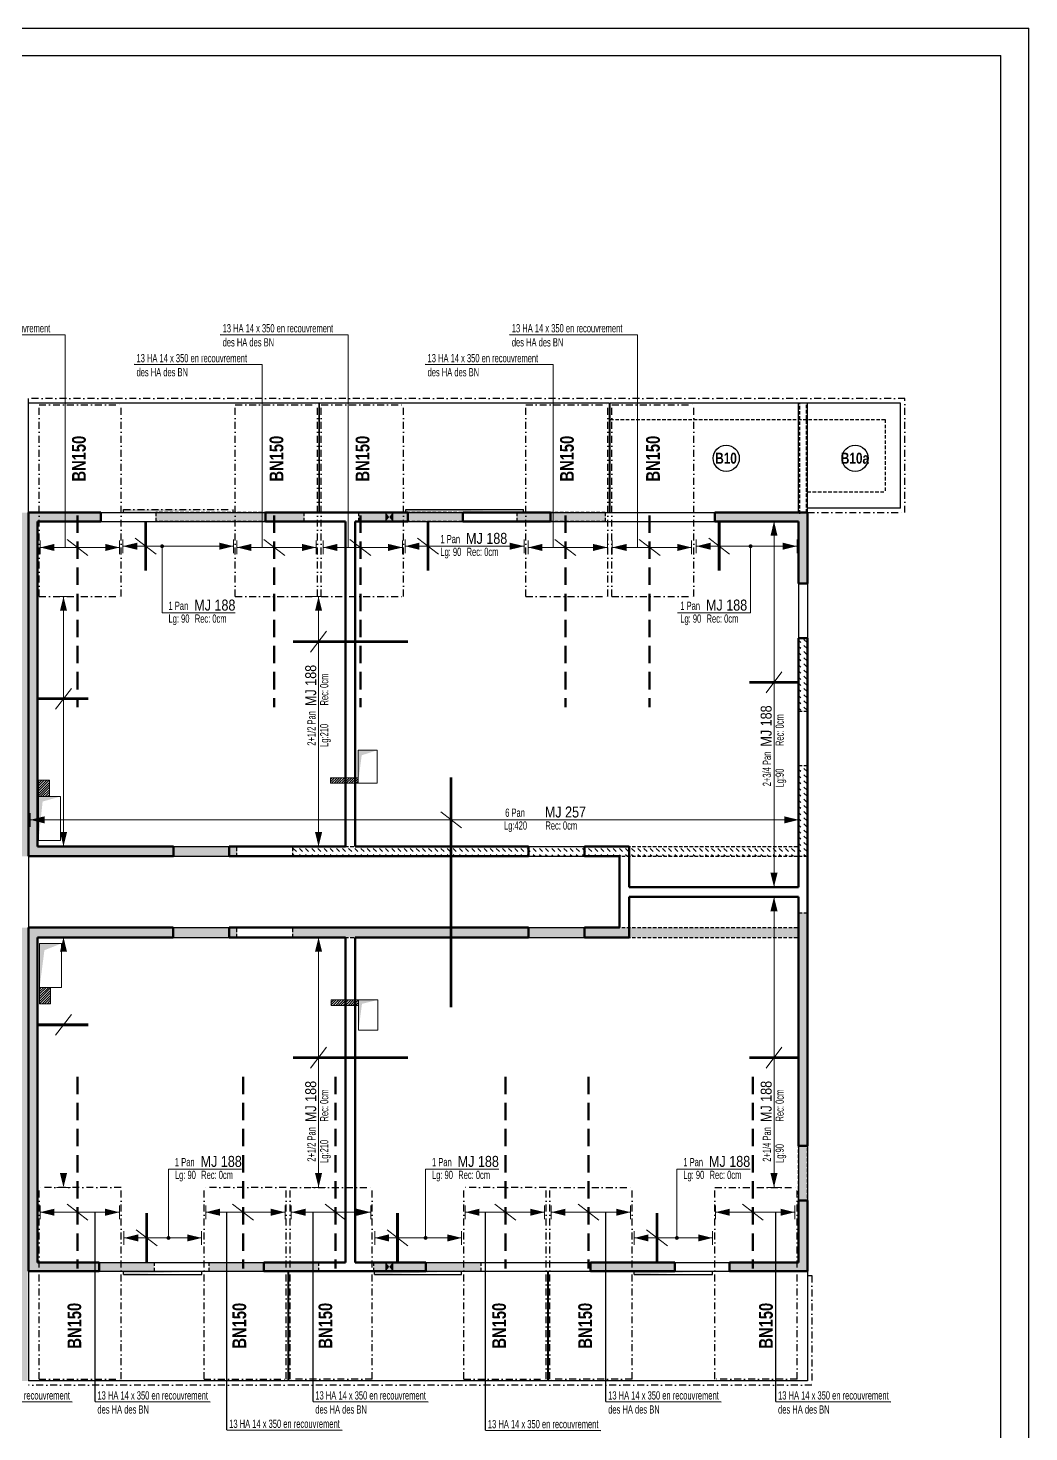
# Model space of a CAD drawing. Header units: millimetres. Extents: x 18070 to 23320, y -49066 to -44866.
# Drawn here: x 21493 to 23320, y -47427 to -44866 of the extents above; entities that cross this region are included whole.
import ezdxf
from ezdxf.enums import TextEntityAlignment as Align

# ---------------------------------------------------------------- set-up
doc = ezdxf.new("R2010")
doc.units = ezdxf.units.MM
for name, pattern in [('CACHE', [9.525, 6.35, -3.175]), ('CACHEX2', [19.05, 12.7, -6.35]), ('TIRETPTX2', [50.8, 25.4, -12.7, 0, -12.7])]:
    doc.linetypes.add(name, pattern=pattern)
for name, color, linetype in [('01-Cad  2', 1, 'Continuous'), ('01_ARMA_INF', 50, 'Continuous'), ('01_linteaux', 2, 'Continuous'), ('01_murs_sup', 2, 'CACHEX2'), ('01_texte', 230, 'Continuous')]:
    doc.layers.add(name, color=color, linetype=linetype)
doc.layers.add('01_murs_coup', color=5, linetype='Continuous', lineweight=60)
doc.layers.add('01_résv', color=32, linetype='Continuous', lineweight=9)
doc.styles.add('impact', font='impact.ttf')
doc.styles.add('PATIO', font='ARIALN.TTF')
pattern_1 = [(135, (-18203.733, -31573.618), (-11.2253202, 9e-16), [7.9375, -7.9375])]
pattern_2 = [(45, (1435.8787, -25191.075), (-2.24506403, 2.24506403), [])]

msp = doc.modelspace()

# ---------------------------------------------------------------- hatches: boundary and pattern name
at = {"layer": '01_murs_sup', "ltscale": 0.5}
h = msp.add_hatch(dxfattribs=at)
h.set_pattern_fill('DASH', color=256, scale=2.5, angle=135)
h.set_pattern_definition(pattern_1)
h.paths.add_polyline_path([(21492.41, -45750.17), (21346.41, -45750.17), (21346.41, -45766.17), (21476.41, -45766.17), (21476.41, -46359.17), (20947.41, -46359.17), (20947.41, -46377.17), (21492.41, -46377.17)])
h.paths.add_polyline_path([(21626.41, -45750.17), (21494.41, -45750.17), (21494.41, -46377.17), (21874.41, -46377.17), (21874.41, -46359.17), (21510.41, -46359.17), (21510.41, -45766.17), (21626.41, -45766.17)])
h.paths.add_polyline_path([(21996.41, -45750.17), (21726.41, -45750.17), (21726.41, -45766.17), (21996.41, -45766.17)])
h.paths.add_polyline_path([(22285.41, -45750.17), (22096.41, -45750.17), (22096.41, -45766.17), (22285.41, -45766.17)])
h.paths.add_polyline_path([(22546.41, -45750.17), (22385.41, -45750.17), (22385.41, -45766.17), (22546.41, -45766.17)])
h.paths.add_polyline_path([(22915.41, -45750.17), (22746.41, -45750.17), (22746.41, -45766.17), (22899.41, -45766.17), (22899.41, -45879.17), (22915.41, -45879.17)])
h = msp.add_hatch(dxfattribs=at)
h.set_pattern_fill('DASH', color=256, scale=2.5, angle=135)
h.set_pattern_definition(pattern_1)
h.paths.add_polyline_path([(22915.41, -45979.17), (22899.41, -45979.17), (22899.41, -46112.17), (22915.41, -46112.17)])
h.paths.add_polyline_path([(22915.41, -46212.17), (22899.41, -46212.17), (22899.41, -46359.17), (21976.41, -46359.17), (21976.41, -46377.17), (22899.41, -46377.17), (22915.41, -46377.17)])
h = msp.add_hatch(dxfattribs=at)
h.set_pattern_fill('DASH', color=256, scale=2.5, angle=135)
h.set_pattern_definition(pattern_1)
h.paths.add_polyline_path([(22915.41, -46480.17), (22899.41, -46480.17), (22899.41, -46507.17), (21976.41, -46507.17), (21976.41, -46525.17), (22899.41, -46525.17), (22899.41, -47118.17), (22773.41, -47118.17), (22773.41, -47134.17), (22915.41, -47134.17)])
h.paths.add_polyline_path([(22673.41, -47118.17), (22519.41, -47118.17), (22519.41, -47134.17), (22673.41, -47134.17)], flags=17)
h.paths.add_polyline_path([(22319.41, -47118.17), (22123.41, -47118.17), (22123.41, -47134.17), (22319.41, -47134.17)], flags=17)
h.paths.add_polyline_path([(22023.41, -47118.17), (21823.41, -47118.17), (21823.41, -47134.17), (22023.41, -47134.17)])
h.paths.add_polyline_path([(21723.41, -47118.17), (21510.41, -47118.17), (21510.41, -46525.17), (21874.41, -46525.17), (21874.41, -46507.17), (21494.41, -46507.17), (21494.41, -47134.17), (21723.41, -47134.17)])
h.paths.add_polyline_path([(21492.41, -46507.17), (20947.41, -46507.17), (20947.41, -46525.17), (21476.41, -46525.17), (21476.41, -47118.17), (21373.41, -47118.17), (21373.41, -47134.17), (21476.41, -47134.17), (21476.41, -47334.17), (21492.41, -47334.17)])
h.paths.add_polyline_path([(21173.41, -47118.17), (21023.41, -47118.17), (21023.41, -47134.17), (21173.41, -47134.17)], flags=17)
h.paths.add_polyline_path([(20923.41, -47118.17), (20793.41, -47118.17), (20793.41, -47134.17), (20923.41, -47134.17)])
h.paths.add_polyline_path([(20693.41, -47118.17), (20487.41, -47118.17), (20487.41, -46525.17), (20845.41, -46525.17), (20845.41, -46507.17), (20469.41, -46507.17), (20469.41, -47342.17), (20485.41, -47342.17), (20485.41, -47134.17), (20693.41, -47134.17)])
at = {"layer": '01_résv', "ltscale": 0.5}
h = msp.add_hatch(dxfattribs=at)
h.set_pattern_fill('ANSI31', color=256)
h.set_pattern_definition([(45, (1435.8787, -25191.275), (-2.24506403, 2.24506403), [])])
h.paths.add_polyline_path([(21532.43, -46238.37), (21512.43, -46238.37), (21512.43, -46268.19), (21532.43, -46268.19)])
h = msp.add_hatch(dxfattribs=at)
h.set_pattern_fill('ANSI31', color=256)
h.set_pattern_definition(pattern_2)
h.paths.add_polyline_path([(22072.41, -46233.7), (22045.57, -46233.7), (22045.57, -46243.7), (22072.41, -46243.7)])
h.paths.add_polyline_path([(22090.45, -46233.7), (22072.41, -46233.7), (22072.41, -46243.7), (22090.45, -46243.7)])
h.paths.add_polyline_path([(22095.57, -46233.7), (22090.45, -46233.7), (22090.45, -46243.7), (22095.57, -46243.7)])
h = msp.add_hatch(dxfattribs=at)
h.set_pattern_fill('ANSI31', color=256)
h.set_pattern_definition([(45, (1435.8787, -25191.175), (-2.24506403, 2.24506403), [])])
h.paths.add_polyline_path([(21534.42, -46616.21), (21514.42, -46616.21), (21514.42, -46646.21), (21534.42, -46646.21)])
h = msp.add_hatch(dxfattribs=at)
h.set_pattern_fill('ANSI31', color=256)
h.set_pattern_definition(pattern_2)
h.paths.add_polyline_path([(22072.41, -46639.17), (22046.08, -46639.17), (22046.08, -46649.17), (22072.41, -46649.17)])
h.paths.add_polyline_path([(22090.41, -46639.17), (22072.41, -46639.17), (22072.41, -46649.17), (22090.41, -46649.17)])
h.paths.add_polyline_path([(22096.08, -46639.17), (22090.41, -46639.17), (22090.41, -46649.17), (22096.08, -46649.17)])

# ---------------------------------------------------------------- linework, layer by layer
at = {"layer": '01-Cad  2'}
for p, q in [((18069.54, -44866.08, 9.99), (23319.54, -44866.08, 9.99)), ((23319.54, -47581.08), (23319.54, -44866.08)), ((18119.54, -44916.08, -0.3), (23268.54, -44916.08, -0.3)), ((23268.54, -47581.08), (23268.54, -44916.08))]:
    msp.add_line(p, q, dxfattribs=at)
at = {"layer": '01_ARMA_INF', "linetype": 'CACHE', "lineweight": 0, "ltscale": 4, "const_width": 5, "flags": 128}
for points in [[(21708.09, -45766.17), (21708.09, -45856.17)], [(22223.09, -45766.17), (22223.09, -45856.17)], [(22754.35, -45766.17), (22754.35, -45856.17)], [(21976.51, -45985.65), (22186.51, -45985.65)], [(22809.41, -46059.65), (22899.41, -46059.65)], [(21510.41, -46089.75), (21603.19, -46089.75)], [(22265.26, -46232.82), (22265.26, -46652.82)], [(21510.41, -46684.67), (21603.19, -46684.67)], [(21976.51, -46744.65), (22186.51, -46744.65)], [(22809.41, -46744.65), (22899.41, -46744.65)], [(21709.95, -47028.17), (21709.95, -47118.17)], [(22167.48, -47028.17), (22167.48, -47118.17)], [(22640.99, -47028.17), (22640.99, -47118.17)]]:
    msp.add_lwpolyline(points, dxfattribs=at)
at = {"layer": '01_linteaux', "linetype": 'TIRETPTX2', "ltscale": 0.5}
for p, q in [((23093.4, -45542.17), (21494.41, -45542.17)), ((21494.41, -45550.17), (21494.41, -45542.17)), ((21513.41, -45903.17), (21513.41, -45553.17)), ((21513.41, -45553.17), (21663.41, -45553.17)), ((21663.41, -45903.17), (21663.41, -45553.17)), ((21871.41, -45553.17), (22021.41, -45553.17)), ((21871.41, -45903.17), (21871.41, -45553.17)), ((22021.41, -45903.17), (22021.41, -45553.17)), ((22028.41, -45553.17), (22178.41, -45553.17)), ((22028.41, -45903.17), (22028.41, -45553.17)), ((22178.41, -45903.17), (22178.41, -45553.17)), ((22401.41, -45553.17), (22551.41, -45553.17)), ((22401.41, -45903.17), (22401.41, -45553.17)), ((22551.41, -45903.17), (22551.41, -45553.17)), ((22558.41, -45553.17), (22708.41, -45553.17)), ((22558.41, -45903.17), (22558.41, -45553.17)), ((22708.41, -45903.17), (22708.41, -45553.17)), ((23093.4, -45750.17), (23093.4, -45542.17)), ((21667.41, -45744.17), (21867.41, -45744.17)), ((21667.41, -45750.17), (21667.41, -45744.17)), ((21867.41, -45750.17), (21867.41, -45744.17)), ((22915.41, -45750.17), (23093.4, -45750.17)), ((21513.41, -45903.17), (21663.41, -45903.17)), ((21871.41, -45903.17), (22021.41, -45903.17)), ((22028.41, -45903.17), (22178.41, -45903.17)), ((22401.41, -45903.17), (22551.41, -45903.17)), ((22558.41, -45903.17), (22708.41, -45903.17)), ((21663.41, -46981.17), (21513.41, -46981.17)), ((21513.41, -47331.17), (21513.41, -46981.17)), ((21663.41, -47331.17), (21663.41, -46981.17)), ((21964.41, -46981.17), (21814.41, -46981.17)), ((21814.41, -47331.17), (21814.41, -46981.17)), ((21964.41, -47331.17), (21964.41, -46981.17)), ((21971.41, -46981.17), (22121.41, -46981.17)), ((21971.41, -47331.17), (21971.41, -46981.17)), ((22121.41, -47331.17), (22121.41, -46981.17)), ((22438.41, -46981.17), (22288.41, -46981.17)), ((22288.41, -47331.17), (22288.41, -46981.17)), ((22438.41, -47331.17), (22438.41, -46981.17)), ((22445.41, -46981.17), (22595.41, -46981.17)), ((22445.41, -47331.17), (22445.41, -46981.17)), ((22595.41, -47331.17), (22595.41, -46981.17)), ((22746.41, -46981.17), (22896.41, -46981.17)), ((22746.41, -47331.17), (22746.41, -46981.17)), ((22896.41, -47331.17), (22896.41, -46981.17)), ((21667.31, -47140.17), (21667.31, -47134.17)), ((21810.41, -47140.17), (21810.41, -47134.17)), ((22125.41, -47140.17), (22125.41, -47134.17)), ((22284.41, -47140.17), (22284.41, -47134.17)), ((22599.41, -47140.17), (22599.41, -47134.17)), ((22742.41, -47140.17), (22742.41, -47134.17)), ((22915.41, -47142.17), (22923.41, -47142.17)), ((22923.41, -47142.17), (22923.41, -47342.17)), ((21513.41, -47331.17), (21663.41, -47331.17)), ((21814.41, -47331.17), (21964.41, -47331.17)), ((22121.41, -47331.17), (21971.41, -47331.17)), ((22288.41, -47331.17), (22438.41, -47331.17)), ((22595.41, -47331.17), (22445.41, -47331.17)), ((22896.41, -47331.17), (22746.41, -47331.17)), ((22923.41, -47342.17), (21494.41, -47342.17))]:
    msp.add_line(p, q, dxfattribs=at)
at = {"layer": '01_linteaux', "ltscale": 0.5}
for p, q in [((22554.41, -45550.17), (21494.41, -45550.17)), ((21494.41, -45750.17), (21494.41, -45550.17)), ((22024.41, -45750.17), (22024.41, -45550.17)), ((22025.41, -45750.17), (22025.41, -45550.17)), ((22554.41, -45750.17), (22554.41, -45550.17)), ((23085.4, -45550.17), (22555.41, -45550.17)), ((22555.41, -45750.17), (22555.41, -45550.17)), ((22899.41, -45750.17), (22899.41, -45550.17)), ((22915.41, -45750.17), (22915.41, -45550.17)), ((23085.4, -45742.17), (23085.4, -45550.17)), ((23085.4, -45742.17), (22915.41, -45742.17)), ((21626.41, -45750.17), (21926.41, -45750.17)), ((21626.41, -45766.17), (21926.41, -45766.17)), ((22182.41, -45744.17), (22397.41, -45744.17)), ((22182.41, -45750.17), (22182.41, -45744.17)), ((22186.41, -45750.17), (22286.41, -45750.17)), ((22186.41, -45766.17), (22286.41, -45766.17)), ((22397.41, -45750.17), (22397.41, -45744.17)), ((22446.41, -45750.17), (22746.41, -45750.17)), ((22446.41, -45766.17), (22746.41, -45766.17)), ((22899.41, -45879.17), (22899.41, -45979.17)), ((22915.41, -45879.17), (22915.41, -45979.17)), ((21494.41, -46377.18), (21494.41, -46507.17)), ((21758.45, -46359.18), (21860.45, -46359.18)), ((21758.45, -46377.13), (21860.45, -46377.18)), ((22406.41, -46359.18), (22508.41, -46359.17)), ((22406.41, -46377.18), (22508.41, -46377.18)), ((21758.41, -46507.17), (21860.41, -46507.17)), ((22406.41, -46507.17), (22508.41, -46507.17)), ((21758.41, -46525.17), (21860.41, -46525.17)), ((22406.41, -46525.04), (22508.41, -46525.13)), ((22899.41, -46905.19), (22899.41, -47005.19)), ((22915.41, -46905.19), (22915.41, -47005.19)), ((21623.41, -47118.17), (21923.41, -47118.17)), ((22219.41, -47118.17), (22519.41, -47118.17)), ((22673.41, -47118.17), (22773.41, -47118.17)), ((21494.41, -47134.17), (21494.41, -47334.17)), ((21623.41, -47134.17), (21923.41, -47134.17)), ((21667.31, -47140.17), (21810.41, -47140.17)), ((21967.41, -47134.17), (21967.41, -47334.17)), ((21968.41, -47134.17), (21968.41, -47334.17)), ((22125.41, -47140.17), (22284.41, -47140.17)), ((22219.41, -47134.17), (22519.41, -47134.17)), ((22441.41, -47134.17), (22441.41, -47334.17)), ((22442.41, -47134.17), (22442.41, -47334.17)), ((22599.41, -47140.17), (22742.41, -47140.17)), ((22673.41, -47134.17), (22773.41, -47134.17)), ((22915.41, -47134.17), (22915.41, -47334.17)), ((21967.41, -47334.17), (21494.41, -47334.17)), ((22441.41, -47334.17), (21968.41, -47334.17)), ((22915.41, -47334.17), (22442.41, -47334.17))]:
    msp.add_line(p, q, dxfattribs=at)
at = {"layer": '01_linteaux', "lineweight": 0, "ltscale": 0.5}
msp.add_line((22915.41, -45750.17), (22915.41, -45550.17), dxfattribs=at)
at = {"layer": '01_linteaux', "linetype": 'TIRETPTX2', "ltscale": 0.5}
msp.add_solid([(21667.41, -45750.17), (21667.41, -45744.17), (21867.41, -45744.17)], dxfattribs=at)
at = {"layer": '01_linteaux', "ltscale": 0.5}
for points in [[(22182.41, -45750.17), (22182.41, -45744.17), (22397.41, -45744.17)], [(21667.38, -47140.17), (21667.38, -47134.17), (21810.41, -47134.17)], [(22125.41, -47140.17), (22125.41, -47134.17), (22284.41, -47134.17)], [(22599.41, -47140.17), (22599.41, -47134.17), (22742.41, -47134.17)]]:
    msp.add_solid(points, dxfattribs=at)
at = {"layer": '01_murs_coup', "ltscale": 0.5}
for p, q in [((21626.41, -45750.17), (21494.41, -45750.17)), ((21494.41, -45750.17), (21494.41, -46377.18)), ((21510.41, -46359.18), (21510.41, -45766.17)), ((21510.41, -45766.17), (21626.41, -45766.17)), ((21626.41, -45766.17), (21626.41, -45750.17)), ((21926.41, -45766.17), (21926.41, -45750.17)), ((21926.41, -45750.17), (22186.41, -45750.17)), ((22072.41, -45766.17), (21926.41, -45766.17)), ((22072.41, -46359.18), (22072.41, -45766.17)), ((22186.41, -45766.17), (22090.38, -45766.17)), ((22090.38, -45766.17), (22090.46, -46359.18)), ((22186.41, -45750.17), (22186.41, -45766.17)), ((22286.41, -45766.17), (22286.41, -45750.17)), ((22286.41, -45750.17), (22446.41, -45750.17)), ((22446.41, -45766.17), (22286.41, -45766.17)), ((22446.41, -45750.17), (22446.41, -45766.17)), ((22746.41, -45750.17), (22915.41, -45750.17)), ((22746.41, -45766.17), (22746.41, -45750.17)), ((22899.41, -45766.17), (22746.41, -45766.17)), ((22899.41, -45879.17), (22899.41, -45766.17)), ((22915.41, -45750.17), (22915.41, -45879.17)), ((22915.41, -45879.17), (22899.41, -45879.17)), ((22899.41, -46433.17), (22899.41, -45979.17)), ((22899.41, -45979.17), (22915.41, -45979.17)), ((22915.41, -45979.17), (22915.41, -46905.19)), ((21494.41, -46377.18), (21758.45, -46377.13)), ((21758.45, -46359.18), (21510.41, -46359.18)), ((21758.45, -46377.13), (21758.45, -46359.18)), ((21860.45, -46377.18), (21860.45, -46359.18)), ((21860.45, -46359.18), (22072.41, -46359.18)), ((22406.41, -46377.18), (21860.45, -46377.18)), ((22090.46, -46359.18), (22406.41, -46359.18)), ((22406.41, -46359.18), (22406.41, -46377.18)), ((22508.41, -46377.13), (22508.41, -46359.17)), ((22508.41, -46359.17), (22590.41, -46359.17)), ((22572.41, -46377.18), (22508.41, -46377.13)), ((22572.41, -46507.17), (22572.41, -46377.18)), ((22590.41, -46359.17), (22590.41, -46433.17)), ((22590.41, -46433.17), (22899.41, -46433.17)), ((22899.41, -46451.17), (22590.41, -46451.17)), ((22590.41, -46451.17), (22590.41, -46525.17)), ((22899.41, -46905.19), (22899.41, -46451.17)), ((21494.41, -46507.17), (21758.41, -46507.17)), ((21494.41, -47134.17), (21494.41, -46507.17)), ((21758.41, -46507.17), (21758.41, -46525.17)), ((21860.41, -46507.22), (22406.41, -46507.17)), ((21860.41, -46525.13), (21860.41, -46507.17)), ((22406.41, -46507.17), (22406.41, -46525.04)), ((22508.41, -46525.13), (22508.41, -46507.17)), ((22508.41, -46507.17), (22572.41, -46507.17)), ((21758.41, -46525.17), (21510.41, -46525.17)), ((21510.41, -46525.17), (21510.41, -47118.17)), ((22072.41, -46525.17), (21860.41, -46525.13)), ((22072.41, -47118.17), (22072.41, -46525.17)), ((22406.41, -46525.04), (22090.41, -46525.04)), ((22090.41, -46525.04), (22090.41, -47118.17)), ((22590.41, -46525.17), (22508.41, -46525.13)), ((22915.41, -46905.19), (22899.41, -46905.19)), ((22899.41, -47005.19), (22915.41, -47005.19)), ((22899.41, -47118.17), (22899.41, -47005.19)), ((22915.41, -47005.19), (22915.41, -47134.17)), ((21510.41, -47118.17), (21623.41, -47118.17)), ((21623.41, -47118.17), (21623.41, -47134.17)), ((21923.41, -47134.17), (21923.41, -47118.17)), ((21923.41, -47118.17), (22072.41, -47118.17)), ((22090.41, -47118.17), (22219.41, -47118.17)), ((22219.41, -47118.17), (22219.41, -47134.17)), ((22519.41, -47118.17), (22673.41, -47118.17)), ((22519.41, -47134.17), (22519.41, -47118.17)), ((22673.41, -47118.17), (22673.41, -47134.17)), ((22773.41, -47134.17), (22773.41, -47118.17)), ((22773.41, -47118.17), (22899.41, -47118.17)), ((21623.41, -47134.17), (21494.41, -47134.17)), ((22219.41, -47134.17), (21923.41, -47134.17)), ((22673.41, -47134.17), (22519.41, -47134.17)), ((22915.41, -47134.17), (22773.41, -47134.17))]:
    msp.add_line(p, q, dxfattribs=at)
at = {"layer": '01_murs_coup', "linetype": 'CACHE', "ltscale": 5}
for p, q in [((21583.66, -45755.1), (21583.66, -46105.1)), ((21942.69, -45755.1), (21942.69, -46105.1)), ((22099.81, -45755.1), (22099.81, -46105.1)), ((22473.82, -45755.1), (22473.82, -46105.1)), ((22627.51, -45755.1), (22627.51, -46105.1)), ((21583.47, -46779.27), (21583.47, -47129.27)), ((21885.66, -46779.27), (21885.66, -47129.27)), ((22054.39, -46779.27), (22054.39, -47129.27)), ((22364.25, -46779.27), (22364.25, -47129.27)), ((22516.03, -46779.27), (22516.03, -47129.27)), ((22815.77, -46779.27), (22815.77, -47129.27))]:
    msp.add_line(p, q, dxfattribs=at)
at = {"layer": '01_murs_sup', "ltscale": 0.5}
for p, q in [((22901.41, -45752.17), (22901.41, -45550.17)), ((22913.41, -45750.17), (22913.41, -45550.17)), ((22555.41, -45580.17), (23057.41, -45580.17)), ((23057.41, -45580.17), (23057.41, -45712.17)), ((22915.41, -45712.17), (23057.41, -45712.17)), ((21494.41, -45750.17), (21494.41, -46377.17)), ((21626.41, -45750.17), (21494.41, -45750.17)), ((21626.41, -45766.17), (21510.41, -45766.17)), ((21626.41, -45766.17), (21510.41, -45766.17)), ((21510.41, -45766.17), (21510.41, -46359.17)), ((21626.41, -45750.17), (21626.41, -45766.17)), ((21996.41, -45750.17), (21726.41, -45750.17)), ((21996.41, -45750.17), (21726.41, -45750.17)), ((21726.41, -45750.17), (21726.41, -45766.17)), ((21996.41, -45766.17), (21726.41, -45766.17)), ((21996.41, -45766.17), (21726.41, -45766.17)), ((21996.41, -45750.17), (21996.41, -45766.17)), ((22285.41, -45750.17), (22096.41, -45750.17)), ((22285.41, -45750.17), (22096.41, -45750.17)), ((22096.41, -45750.17), (22096.41, -45766.17)), ((22285.41, -45766.17), (22096.41, -45766.17)), ((22285.41, -45766.17), (22096.41, -45766.17)), ((22285.41, -45750.17), (22285.41, -45766.17)), ((22546.41, -45750.17), (22385.41, -45750.17)), ((22546.41, -45750.17), (22385.41, -45750.17)), ((22385.41, -45750.17), (22385.41, -45766.17)), ((22546.41, -45766.17), (22385.41, -45766.17)), ((22546.41, -45766.17), (22385.41, -45766.17)), ((22546.41, -45750.17), (22546.41, -45766.17)), ((22915.41, -45750.17), (22746.41, -45750.17)), ((22915.41, -45750.17), (22746.41, -45750.17)), ((22746.41, -45750.17), (22746.41, -45766.17)), ((22899.41, -45766.17), (22746.41, -45766.17)), ((22899.41, -45766.17), (22746.41, -45766.17)), ((22899.41, -45879.17), (22899.41, -45766.17)), ((22899.41, -45879.17), (22899.41, -45766.17)), ((22915.41, -45879.17), (22915.41, -45750.17)), ((22915.41, -45879.17), (22915.41, -45750.17)), ((22915.41, -45879.17), (22899.41, -45879.17)), ((22899.41, -46112.17), (22899.41, -45979.17)), ((22899.41, -46112.17), (22899.41, -45979.17)), ((22899.41, -45979.17), (22915.41, -45979.17)), ((22915.41, -46112.17), (22915.41, -45979.17)), ((22915.41, -46112.17), (22915.41, -45979.17)), ((22899.41, -46112.17), (22915.41, -46112.17)), ((22899.41, -46359.17), (22899.41, -46212.17)), ((22915.41, -46212.17), (22899.41, -46212.17)), ((22915.41, -46377.17), (22915.41, -46212.17)), ((22915.41, -46377.17), (22915.41, -46212.17)), ((21494.41, -46377.17), (21874.41, -46377.17)), ((21494.41, -46377.17), (21874.41, -46377.17)), ((21510.41, -46359.17), (21874.41, -46359.17)), ((21510.41, -46359.17), (21874.41, -46359.17)), ((21874.41, -46377.17), (21874.41, -46359.17)), ((21976.41, -46359.17), (22899.41, -46359.17)), ((21976.41, -46359.17), (22899.41, -46359.17)), ((21976.41, -46377.17), (21976.41, -46359.17)), ((21976.41, -46377.17), (22899.41, -46377.17)), ((21976.41, -46377.17), (22899.41, -46377.17)), ((22899.41, -46377.17), (22915.41, -46377.17)), ((22899.41, -46507.17), (22899.41, -46480.17)), ((22899.41, -46480.17), (22915.41, -46480.17)), ((22915.41, -47134.17), (22915.41, -46480.17)), ((21494.41, -46507.17), (21494.41, -47134.17)), ((21494.41, -46507.17), (21874.41, -46507.17)), ((21494.41, -46507.17), (21874.41, -46507.17)), ((21874.41, -46525.17), (21874.41, -46507.17)), ((21976.41, -46507.17), (22899.41, -46507.17)), ((21976.41, -46507.17), (22899.41, -46507.17)), ((21976.41, -46525.17), (21976.41, -46507.17)), ((21510.41, -46525.17), (21510.41, -47118.17)), ((21510.41, -46525.17), (21874.41, -46525.17)), ((21510.41, -46525.17), (21874.41, -46525.17)), ((21976.41, -46525.17), (22899.41, -46525.17)), ((21976.41, -46525.17), (22899.41, -46525.17)), ((22899.41, -47118.17), (22899.41, -46525.17)), ((21510.41, -47118.17), (21723.41, -47118.17)), ((21510.41, -47118.17), (21723.41, -47118.17)), ((21723.41, -47118.17), (21723.41, -47134.17)), ((21823.41, -47118.17), (22023.41, -47118.17)), ((21823.41, -47118.17), (22023.41, -47118.17)), ((21823.41, -47118.17), (21823.41, -47134.17)), ((22023.41, -47118.17), (22023.41, -47134.17)), ((22123.41, -47118.17), (22319.41, -47118.17)), ((22123.41, -47118.17), (22319.41, -47118.17)), ((22123.41, -47118.17), (22123.41, -47134.17)), ((22319.41, -47118.17), (22319.41, -47134.17)), ((22519.41, -47118.17), (22673.41, -47118.17)), ((22519.41, -47118.17), (22673.41, -47118.17)), ((22519.41, -47118.17), (22519.41, -47134.17)), ((22673.41, -47118.17), (22673.41, -47134.17)), ((22773.41, -47118.17), (22899.41, -47118.17)), ((22773.41, -47118.17), (22773.41, -47134.17)), ((21494.41, -47134.17), (21723.41, -47134.17)), ((21823.41, -47134.17), (22023.41, -47134.17)), ((21823.41, -47134.17), (22023.41, -47134.17)), ((22123.41, -47134.17), (22319.41, -47134.17)), ((22123.41, -47134.17), (22319.41, -47134.17)), ((22519.41, -47134.17), (22673.41, -47134.17)), ((22519.41, -47134.17), (22673.41, -47134.17)), ((22773.41, -47134.17), (22915.41, -47134.17)), ((22773.41, -47134.17), (22915.41, -47134.17))]:
    msp.add_line(p, q, dxfattribs=at)
at = {"layer": '01_résv', "ltscale": 0.5}
for p, q in [((22146.15, -45766.17), (22146.15, -45750.17)), ((22146.15, -45750.17), (22158.65, -45750.17)), ((22158.65, -45766.17), (22146.15, -45766.17)), ((22158.65, -45750.17), (22158.65, -45766.17)), ((22095.47, -46243.7), (22095.47, -46183.7)), ((22095.47, -46183.7), (22130.47, -46183.7)), ((22130.47, -46183.7), (22130.47, -46243.7)), ((21512.41, -46348.21), (21512.45, -46238.17)), ((21512.45, -46238.17), (21532.45, -46238.17)), ((21532.45, -46238.17), (21532.43, -46268.19)), ((22045.47, -46243.7), (22045.47, -46233.7)), ((22045.47, -46233.7), (22095.47, -46233.7)), ((22130.47, -46243.7), (22045.47, -46243.7)), ((21510.41, -46359.18), (21510.41, -46275.26)), ((21512.43, -46268.19), (21552.41, -46268.19)), ((21552.41, -46268.19), (21552.41, -46348.21)), ((21552.41, -46348.21), (21512.41, -46348.21)), ((21510.41, -46359.18), (21633.44, -46359.18)), ((21514.42, -46646.21), (21514.42, -46536.21)), ((21514.42, -46536.21), (21554.42, -46536.21)), ((21554.42, -46536.21), (21554.42, -46616.21)), ((21554.42, -46616.21), (21514.42, -46616.21)), ((21534.42, -46646.21), (21534.42, -46616.27)), ((22046.38, -46639.17), (22131.38, -46639.17)), ((22046.38, -46639.17), (22046.38, -46649.17)), ((22096.38, -46694.17), (22096.38, -46639.17)), ((22131.38, -46639.17), (22131.38, -46694.17)), ((21534.42, -46646.21), (21514.42, -46646.21)), ((22046.38, -46649.17), (22096.38, -46649.17)), ((22131.38, -46694.17), (22096.38, -46694.17)), ((22146.25, -47134.17), (22146.25, -47118.17)), ((22146.25, -47118.17), (22158.75, -47118.17)), ((22158.75, -47118.17), (22158.75, -47134.17)), ((22158.75, -47134.17), (22146.25, -47134.17))]:
    msp.add_line(p, q, dxfattribs=at)
for points in [[(22158.65, -45750.17), (22158.65, -45766.17), (22146.15, -45766.17), (22146.15, -45750.17)], [(22095.47, -46243.7), (22095.47, -46183.7), (22102.13, -46192.85)], [(22095.47, -46183.7), (22130.47, -46183.7), (22102.13, -46192.85)], [(21512.41, -46348.21), (21512.43, -46268.37), (21519.97, -46277.23)], [(21512.43, -46268.37), (21552.06, -46268.19), (21519.97, -46277.23)], [(21514.52, -46616.21), (21514.52, -46536.21), (21523.2, -46548.49)], [(21514.52, -46536.21), (21554.42, -46536.21), (21523.2, -46548.49)], [(22096.38, -46694.17), (22096.38, -46639.17), (22102.63, -46646.33)], [(22096.38, -46639.17), (22131.38, -46639.17), (22102.63, -46646.33)], [(22146.25, -47134.17), (22146.25, -47118.17), (22158.52, -47118.17), (22158.75, -47134.17)]]:
    msp.add_solid(points, dxfattribs=at)
at = {"layer": '01_texte', "ltscale": 5}
for p, q in [((21327.97, -45424.89), (21561.33, -45425.49)), ((21844.13, -45424.89), (22077.49, -45425.49)), ((22371.83, -45424.89), (22605.19, -45425.49)), ((21687.01, -45479.42), (21920.37, -45480.02)), ((22218.13, -45479.42), (22451.49, -45480.02)), ((21363.87, -47371.86), (21574.06, -47372.46)), ((21615.73, -47371.86), (21825.91, -47372.46)), ((22013.32, -47371.86), (22223.51, -47372.46)), ((22547.67, -47371.86), (22757.86, -47372.46)), ((22857.65, -47371.86), (23067.84, -47372.46)), ((21856.2, -47423.64), (22066.39, -47424.24)), ((22328.21, -47424.24), (22538.4, -47424.85))]:
    msp.add_line(p, q, dxfattribs=at)
at = {"layer": '01_texte', "linetype": 'Continuous', "lineweight": 0}
for p, q in [((21561.33, -45813.65), (21561.33, -45425.49)), ((22077.49, -45813.65), (22077.49, -45425.49)), ((22605.19, -45813.65), (22605.19, -45425.49)), ((21920.37, -45813.65), (21920.37, -45480.02)), ((22451.49, -45813.65), (22451.49, -45480.02)), ((22841.93, -45766.17), (22866.89, -45766.17)), ((22854.41, -46433.17), (22854.41, -45766.17)), ((21515.49, -45801.17), (21515.49, -45826.13)), ((21515.49, -45813.65), (21660.29, -45813.65)), ((21564.62, -45799.15), (21602.69, -45828.16)), ((21660.29, -45801.17), (21660.29, -45826.13)), ((21666.41, -45798.91), (21666.41, -45823.87)), ((21666.41, -45811.39), (21868.41, -45811.39)), ((21689.05, -45796.88), (21727.12, -45825.89)), ((21737.98, -45933.03), (21737.98, -45811.39)), ((21868.41, -45798.91), (21868.41, -45823.87)), ((21874.52, -45801.17), (21874.52, -45826.13)), ((21874.52, -45813.65), (22019.32, -45813.65)), ((21923.65, -45799.15), (21961.73, -45828.16)), ((22019.32, -45801.17), (22019.32, -45826.13)), ((22031.64, -45801.17), (22031.64, -45826.13)), ((22031.64, -45813.65), (22176.44, -45813.65)), ((22080.78, -45799.15), (22118.85, -45828.16)), ((22176.44, -45801.17), (22176.44, -45826.13)), ((22181.41, -45798.91), (22181.41, -45823.87)), ((22181.41, -45811.39), (22398.41, -45811.39)), ((22204.05, -45796.88), (22242.12, -45825.89)), ((22398.41, -45798.91), (22398.41, -45823.87)), ((22405.65, -45801.17), (22405.65, -45826.13)), ((22405.65, -45813.65), (22550.45, -45813.65)), ((22454.78, -45799.15), (22492.85, -45828.16)), ((22550.45, -45801.17), (22550.45, -45826.13)), ((22559.34, -45801.17), (22559.34, -45826.13)), ((22559.34, -45813.65), (22704.14, -45813.65)), ((22608.47, -45799.15), (22646.55, -45828.16)), ((22704.14, -45801.17), (22704.14, -45826.13)), ((22712.68, -45798.91), (22712.68, -45823.87)), ((22712.68, -45811.39), (22896.41, -45811.39)), ((22735.32, -45796.88), (22773.39, -45825.89)), ((22811.67, -45933.03), (22811.67, -45811.39)), ((22896.41, -45798.91), (22896.41, -45823.87)), ((21545.57, -45903.17), (21570.53, -45903.17)), ((21558.05, -46359.18), (21558.05, -45903.17)), ((22010.94, -45903.17), (22035.9, -45903.17)), ((22023.42, -46359.17), (22023.42, -45903.17)), ((21871.41, -45933.03), (21737.98, -45933.03)), ((22811.67, -45933.03), (22678.24, -45933.03)), ((22008.92, -46004.69), (22037.93, -45966.61)), ((22839.91, -46078.69), (22868.92, -46040.61)), ((21543.55, -46108.79), (21572.56, -46070.72)), ((21497.41, -46298.17), (21497.41, -46323.13)), ((22246.22, -46296.14), (22284.3, -46325.15)), ((22899.41, -46298.17), (22899.41, -46323.13)), ((21497.41, -46310.65), (22899.41, -46310.65)), ((21545.57, -46359.18), (21570.53, -46359.18)), ((22010.94, -46359.17), (22035.9, -46359.17)), ((22841.93, -46433.17), (22866.89, -46433.17)), ((22841.93, -46451.17), (22866.89, -46451.17)), ((22854.41, -46981.17), (22854.41, -46451.17)), ((21545.57, -46525.17), (21570.53, -46525.17)), ((22010.94, -46525.17), (22035.9, -46525.17)), ((22023.42, -46981.17), (22023.42, -46525.17)), ((21543.55, -46703.71), (21572.56, -46665.64)), ((22008.92, -46763.69), (22037.93, -46725.61)), ((22839.91, -46763.69), (22868.92, -46725.61)), ((21883.06, -46948.01), (21749.63, -46948.01)), ((21749.63, -46948.01), (21749.63, -47073.39)), ((22352.14, -46948.01), (22218.71, -46948.01)), ((22218.71, -46948.01), (22218.71, -47073.39)), ((22810.68, -46948.01), (22677.25, -46948.01)), ((22677.25, -46948.01), (22677.25, -47073.39)), ((21545.57, -46981.18), (21570.53, -46981.18)), ((22010.94, -46981.17), (22035.9, -46981.17)), ((22841.93, -46981.17), (22866.89, -46981.17)), ((21515.31, -47014.06), (21515.31, -47039.02)), ((21564.44, -47012.04), (21602.51, -47041.05)), ((21660.11, -47014.06), (21660.11, -47039.02)), ((21817.49, -47014.06), (21817.49, -47039.02)), ((21866.62, -47012.04), (21904.69, -47041.05)), ((21962.29, -47014.06), (21962.29, -47039.02)), ((21973.72, -47014.06), (21973.72, -47039.02)), ((22035.35, -47012.04), (22073.42, -47041.05)), ((22118.52, -47014.06), (22118.52, -47039.02)), ((22290.98, -47014.06), (22290.98, -47039.02)), ((22345.22, -47012.04), (22383.29, -47041.05)), ((22435.78, -47014.06), (22435.78, -47039.02)), ((22447.87, -47014.06), (22447.87, -47039.02)), ((22497, -47012.04), (22535.07, -47041.05)), ((22592.67, -47014.06), (22592.67, -47039.02)), ((22747.6, -47014.06), (22747.6, -47039.02)), ((22796.73, -47012.04), (22834.8, -47041.05)), ((22892.4, -47014.06), (22892.4, -47039.02)), ((21515.31, -47026.54), (21660.11, -47026.54)), ((21817.49, -47026.54), (21962.29, -47026.54)), ((21973.72, -47026.54), (22118.52, -47026.54)), ((22290.98, -47026.54), (22435.78, -47026.54)), ((22447.87, -47026.54), (22592.67, -47026.54)), ((22747.6, -47026.54), (22892.4, -47026.54)), ((21668.27, -47060.91), (21668.27, -47085.87)), ((21668.27, -47073.39), (21809.99, -47073.39)), ((21690.91, -47058.88), (21728.98, -47087.89)), ((21809.99, -47060.91), (21809.99, -47085.87)), ((22125.81, -47060.91), (22125.81, -47085.87)), ((22125.81, -47073.39), (22284.47, -47073.39)), ((22148.45, -47058.88), (22186.52, -47087.89)), ((22284.47, -47060.91), (22284.47, -47085.87)), ((22599.32, -47060.91), (22599.32, -47085.87)), ((22599.32, -47073.39), (22742.14, -47073.39)), ((22621.96, -47058.88), (22660.03, -47087.89)), ((22742.14, -47060.91), (22742.14, -47085.87))]:
    msp.add_line(p, q, dxfattribs=at)
at = {"layer": '01_texte', "ltscale": 200}
for p, q in [((21615.73, -47371.86), (21615.73, -47026.54)), ((21856.2, -47423.64), (21856.2, -47026.54)), ((22013.32, -47371.86), (22013.32, -47026.54)), ((22328.21, -47424.24), (22328.21, -47026.54)), ((22547.67, -47371.86), (22547.67, -47026.54)), ((22857.65, -47371.86), (22857.65, -47026.54))]:
    msp.add_line(p, q, dxfattribs=at)
at = {"layer": '01_texte', "linetype": 'Continuous', "lineweight": 0, "const_width": 3.5}
for points in [[(21736.23, -45811.39, 1), (21739.73, -45811.39, 1)], [(22809.92, -45811.39, 1), (22813.42, -45811.39, 1)], [(21747.88, -47073.39, 1), (21751.38, -47073.39, 1)], [(22216.96, -47073.39, 1), (22220.46, -47073.39, 1)], [(22675.5, -47073.39, 1), (22679, -47073.39, 1)]]:
    msp.add_lwpolyline(points, format="xyb", close=True, dxfattribs=at)
at = {"layer": '01_texte', "ltscale": 0.5}
for centre in [(22767.22, -45651.01), (23002.42, -45651.01)]:
    msp.add_circle(centre, 23.93, dxfattribs=at)
at = {"layer": '01_texte', "linetype": 'Continuous', "lineweight": 0}
for points in [[(22854.41, -45766.17), (22847.95, -45792.27), (22854.41, -45792.27)], [(22854.41, -45766.17), (22860.87, -45792.27), (22854.41, -45792.27)], [(21515.49, -45813.65), (21541.58, -45807.19), (21541.58, -45813.65)], [(21515.49, -45813.65), (21541.58, -45820.11), (21541.58, -45813.65)], [(21660.29, -45813.65), (21634.19, -45807.19), (21634.19, -45813.65)], [(21660.29, -45813.65), (21634.19, -45820.11), (21634.19, -45813.65)], [(21666.41, -45811.39), (21692.51, -45804.93), (21692.51, -45811.39)], [(21666.41, -45811.39), (21692.51, -45817.85), (21692.51, -45811.39)], [(21868.41, -45811.39), (21842.32, -45804.93), (21842.32, -45811.39)], [(21868.41, -45811.39), (21842.32, -45817.85), (21842.32, -45811.39)], [(21874.52, -45813.65), (21900.62, -45807.19), (21900.62, -45813.65)], [(21874.52, -45813.65), (21900.62, -45820.11), (21900.62, -45813.65)], [(22019.32, -45813.65), (21993.23, -45807.19), (21993.23, -45813.65)], [(22019.32, -45813.65), (21993.23, -45820.11), (21993.23, -45813.65)], [(22031.64, -45813.65), (22057.74, -45807.19), (22057.74, -45813.65)], [(22031.64, -45813.65), (22057.74, -45820.11), (22057.74, -45813.65)], [(22176.44, -45813.65), (22150.35, -45807.19), (22150.35, -45813.65)], [(22176.44, -45813.65), (22150.35, -45820.11), (22150.35, -45813.65)], [(22181.41, -45811.39), (22207.51, -45804.93), (22207.51, -45811.39)], [(22181.41, -45811.39), (22207.51, -45817.85), (22207.51, -45811.39)], [(22398.41, -45811.39), (22372.32, -45804.93), (22372.32, -45811.39)], [(22398.41, -45811.39), (22372.32, -45817.85), (22372.32, -45811.39)], [(22405.65, -45813.65), (22431.74, -45807.19), (22431.74, -45813.65)], [(22405.65, -45813.65), (22431.74, -45820.11), (22431.74, -45813.65)], [(22550.45, -45813.65), (22524.35, -45807.19), (22524.35, -45813.65)], [(22550.45, -45813.65), (22524.35, -45820.11), (22524.35, -45813.65)], [(22559.34, -45813.65), (22585.44, -45807.19), (22585.44, -45813.65)], [(22559.34, -45813.65), (22585.44, -45820.11), (22585.44, -45813.65)], [(22704.14, -45813.65), (22678.05, -45807.19), (22678.05, -45813.65)], [(22704.14, -45813.65), (22678.05, -45820.11), (22678.05, -45813.65)], [(22712.68, -45811.39), (22738.77, -45804.93), (22738.77, -45811.39)], [(22712.68, -45811.39), (22738.77, -45817.85), (22738.77, -45811.39)], [(22896.41, -45811.39), (22870.32, -45804.93), (22870.32, -45811.39)], [(22896.41, -45811.39), (22870.32, -45817.85), (22870.32, -45811.39)], [(21558.05, -45903.17), (21551.59, -45929.27), (21558.05, -45929.27)], [(21558.05, -45903.17), (21564.51, -45929.27), (21558.05, -45929.27)], [(22023.42, -45903.17), (22016.96, -45929.27), (22023.42, -45929.27)], [(22023.42, -45903.17), (22029.88, -45929.27), (22023.42, -45929.27)], [(21497.41, -46310.65), (21523.51, -46304.19), (21523.51, -46310.65)], [(22899.41, -46310.65), (22873.32, -46304.19), (22873.32, -46310.65)], [(21497.41, -46310.65), (21523.51, -46317.11), (21523.51, -46310.65)], [(21558.05, -46359.18), (21551.59, -46333.08), (21558.05, -46333.08)], [(21558.05, -46359.18), (21564.51, -46333.08), (21558.05, -46333.08)], [(22023.42, -46359.17), (22016.96, -46333.08), (22023.42, -46333.08)], [(22023.42, -46359.17), (22029.88, -46333.08), (22023.42, -46333.08)], [(22899.41, -46310.65), (22873.32, -46317.11), (22873.32, -46310.65)], [(22854.41, -46433.17), (22847.95, -46407.08), (22854.41, -46407.08)], [(22854.41, -46433.17), (22860.87, -46407.08), (22854.41, -46407.08)], [(22854.41, -46451.17), (22847.95, -46477.27), (22854.41, -46477.27)], [(22854.41, -46451.17), (22860.87, -46477.27), (22854.41, -46477.27)], [(21558.05, -46525.17), (21551.59, -46551.27), (21558.05, -46551.27)], [(21558.05, -46525.17), (21564.51, -46551.27), (21558.05, -46551.27)], [(22023.42, -46525.17), (22016.96, -46551.27), (22023.42, -46551.27)], [(22023.42, -46525.17), (22029.88, -46551.27), (22023.42, -46551.27)], [(21558.05, -46981.18), (21551.59, -46955.08), (21558.05, -46955.08)], [(21558.05, -46981.18), (21564.51, -46955.08), (21558.05, -46955.08)], [(22023.42, -46981.17), (22016.96, -46955.08), (22023.42, -46955.08)], [(22023.42, -46981.17), (22029.88, -46955.08), (22023.42, -46955.08)], [(22854.41, -46981.17), (22847.95, -46955.08), (22854.41, -46955.08)], [(22854.41, -46981.17), (22860.87, -46955.08), (22854.41, -46955.08)], [(21515.31, -47026.54), (21541.4, -47020.08), (21541.4, -47026.54)], [(21660.11, -47026.54), (21634.01, -47020.08), (21634.01, -47026.54)], [(21817.49, -47026.54), (21843.59, -47020.08), (21843.59, -47026.54)], [(21962.29, -47026.54), (21936.19, -47020.08), (21936.19, -47026.54)], [(21973.72, -47026.54), (21999.81, -47020.08), (21999.81, -47026.54)], [(22118.52, -47026.54), (22092.42, -47020.08), (22092.42, -47026.54)], [(22290.98, -47026.54), (22317.07, -47020.08), (22317.07, -47026.54)], [(22435.78, -47026.54), (22409.68, -47020.08), (22409.68, -47026.54)], [(22447.87, -47026.54), (22473.96, -47020.08), (22473.96, -47026.54)], [(22592.67, -47026.54), (22566.57, -47020.08), (22566.57, -47026.54)], [(22747.6, -47026.54), (22773.69, -47020.08), (22773.69, -47026.54)], [(22892.4, -47026.54), (22866.3, -47020.08), (22866.3, -47026.54)], [(21515.31, -47026.54), (21541.4, -47033), (21541.4, -47026.54)], [(21660.11, -47026.54), (21634.01, -47033), (21634.01, -47026.54)], [(21817.49, -47026.54), (21843.59, -47033), (21843.59, -47026.54)], [(21962.29, -47026.54), (21936.19, -47033), (21936.19, -47026.54)], [(21973.72, -47026.54), (21999.81, -47033), (21999.81, -47026.54)], [(22118.52, -47026.54), (22092.42, -47033), (22092.42, -47026.54)], [(22290.98, -47026.54), (22317.07, -47033), (22317.07, -47026.54)], [(22435.78, -47026.54), (22409.68, -47033), (22409.68, -47026.54)], [(22447.87, -47026.54), (22473.96, -47033), (22473.96, -47026.54)], [(22592.67, -47026.54), (22566.57, -47033), (22566.57, -47026.54)], [(22747.6, -47026.54), (22773.69, -47033), (22773.69, -47026.54)], [(22892.4, -47026.54), (22866.3, -47033), (22866.3, -47026.54)], [(21668.27, -47073.39), (21694.37, -47066.93), (21694.37, -47073.39)], [(21668.27, -47073.39), (21694.37, -47079.85), (21694.37, -47073.39)], [(21809.99, -47073.39), (21783.89, -47066.93), (21783.89, -47073.39)], [(21809.99, -47073.39), (21783.89, -47079.85), (21783.89, -47073.39)], [(22125.81, -47073.39), (22151.9, -47066.93), (22151.9, -47073.39)], [(22125.81, -47073.39), (22151.9, -47079.85), (22151.9, -47073.39)], [(22284.47, -47073.39), (22258.38, -47066.93), (22258.38, -47073.39)], [(22284.47, -47073.39), (22258.38, -47079.85), (22258.38, -47073.39)], [(22599.32, -47073.39), (22625.41, -47066.93), (22625.41, -47073.39)], [(22599.32, -47073.39), (22625.41, -47079.85), (22625.41, -47073.39)], [(22742.14, -47073.39), (22716.05, -47066.93), (22716.05, -47073.39)], [(22742.14, -47073.39), (22716.05, -47079.85), (22716.05, -47073.39)]]:
    msp.add_solid(points, dxfattribs=at)

# ---------------------------------------------------------------- texts
at = {"layer": '01_texte', "ltscale": 5, "style": 'PATIO', "width": 0.8}
for s, p in [('13 HA 14 x 350 en recouvrement', (21332.2, -45421.23)), ('13 HA 14 x 350 en recouvrement', (21848.36, -45421.23)), ('13 HA 14 x 350 en recouvrement', (22376.06, -45421.23)), ('des HA des BN', (21848.36, -45446.88)), ('des HA des BN', (22376.06, -45446.88)), ('13 HA 14 x 350 en recouvrement', (21691.24, -45475.76)), ('13 HA 14 x 350 en recouvrement', (22222.36, -45475.76)), ('des HA des BN', (21691.24, -45501.41)), ('des HA des BN', (22222.36, -45501.41)), ('1 Pan', (22245.69, -45805.85)), ('Lg: 90', (22245.69, -45829.18)), ('Rec: 0cm', (22293.59, -45829.18)), ('6 Pan', (22363.98, -46305.11)), ('Lg:420', (22361.77, -46328.45)), ('Rec: 0cm', (22437.31, -46328.45)), ('13 HA 14 x 350 en recouvrement', (21368.11, -47368.2)), ('13 HA 14 x 350 en recouvrement', (21619.96, -47368.2)), ('13 HA 14 x 350 en recouvrement', (22017.55, -47368.2)), ('13 HA 14 x 350 en recouvrement', (22551.9, -47368.2)), ('13 HA 14 x 350 en recouvrement', (22861.88, -47368.2)), ('des HA des BN', (21619.96, -47393.85)), ('des HA des BN', (22017.55, -47393.85)), ('des HA des BN', (22551.9, -47393.85)), ('des HA des BN', (22861.88, -47393.85)), ('13 HA 14 x 350 en recouvrement', (21860.43, -47419.98)), ('13 HA 14 x 350 en recouvrement', (22332.44, -47420.58))]:
    msp.add_text(s, height=15, dxfattribs=at).set_placement(p)
at = {"layer": '01_texte', "ltscale": 0.5, "style": 'impact'}
for p in [(21606.14, -45651.62), (21966.64, -45651.62), (22123.64, -45651.62), (22496.64, -45651.62), (22653.64, -45651.62), (21597.85, -47233.59), (21898.85, -47233.59), (22055.85, -47233.59), (22372.85, -47233.59), (22529.85, -47233.59), (22859.7, -47233.59)]:
    msp.add_text('BN150', height=25, rotation=90, dxfattribs=at).set_placement(p, align=Align.BOTTOM_CENTER)
for s, p in [(' B10', (22763.95, -45650.87)), (' B10a', (22999.15, -45650.87))]:
    msp.add_text(s, height=20, dxfattribs=at).set_placement(p, align=Align.MIDDLE)
at = {"layer": '01_texte', "ltscale": 5, "style": 'PATIO'}
for s, p in [('MJ 188', (22292.59, -45807.06)), ('MJ 257', (22436.31, -46306.32))]:
    msp.add_text(s, height=20, dxfattribs=at).set_placement(p)
at = {"layer": '01_texte', "linetype": 'Continuous', "lineweight": 0, "style": 'PATIO', "width": 0.8}
for s, p in [('1 Pan', (21749.68, -45927.6)), ('1 Pan', (22683.45, -45927.6)), ('Lg: 90', (21749.68, -45950.93)), ('Rec: 0cm', (21797.57, -45950.93)), ('Lg: 90', (22683.45, -45950.93)), ('Rec: 0cm', (22731.34, -45950.93)), ('1 Pan', (21761.33, -46942.58)), ('1 Pan', (22230.4, -46942.58)), ('1 Pan', (22688.95, -46942.58)), ('Lg: 90', (21761.33, -46965.91)), ('Rec: 0cm', (21809.22, -46965.91)), ('Lg: 90', (22230.4, -46965.91)), ('Rec: 0cm', (22278.3, -46965.91)), ('Lg: 90', (22688.95, -46965.91)), ('Rec: 0cm', (22736.84, -46965.91))]:
    msp.add_text(s, height=15, dxfattribs=at).set_placement(p)
at = {"layer": '01_texte', "linetype": 'Continuous', "lineweight": 0, "style": 'PATIO'}
for p in [(21796.58, -45928.81), (22730.34, -45928.81), (21808.22, -46943.78), (22277.3, -46943.78), (22735.84, -46943.78)]:
    msp.add_text('MJ 188', height=20, dxfattribs=at).set_placement(p)
at = {"layer": '01_texte', "ltscale": 5, "style": 'PATIO'}
for p in [(22019.1, -46102.97), (22850.08, -46176.97), (22019.1, -46861.97), (22850.08, -46861.97)]:
    msp.add_text('MJ 188', height=20, rotation=90, dxfattribs=at).set_placement(p)
at = {"layer": '01_texte', "ltscale": 5, "style": 'PATIO', "width": 0.8}
for s, p in [('Rec: 0cm', (22041.22, -46101.97)), ('2+1/2 Pan', (22017.89, -46175.3)), ('Rec: 0cm', (22872.21, -46175.97)), ('Lg:210', (22041.22, -46177.51)), ('2+3/4 Pan', (22848.88, -46249.3)), ('Lg:90', (22872.21, -46251.51)), ('Rec: 0cm', (22041.22, -46860.97)), ('Rec: 0cm', (22872.21, -46860.97)), ('2+1/2 Pan', (22017.89, -46934.3)), ('Lg:210', (22041.22, -46936.51)), ('2+1/4 Pan', (22848.88, -46934.3)), ('Lg:90', (22872.21, -46936.51))]:
    msp.add_text(s, height=15, rotation=90, dxfattribs=at).set_placement(p)

doc.saveas('drawing.dxf')
